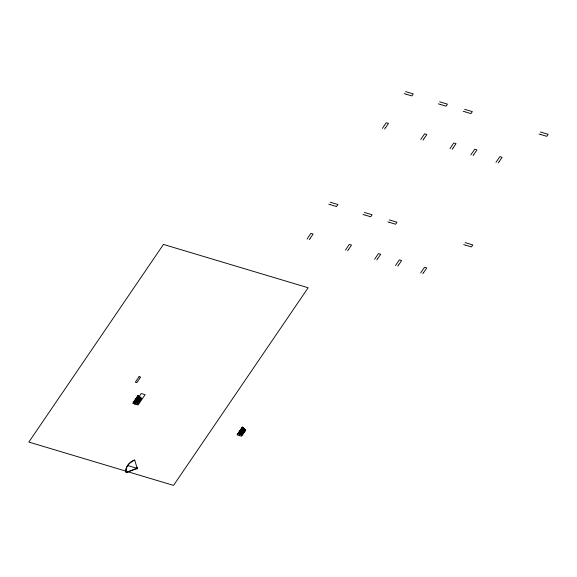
<?xml version="1.0" encoding="UTF-8"?>
<svg xmlns="http://www.w3.org/2000/svg" width="577" height="577" viewBox="0 0 577 577"><rect width="100%" height="100%" fill="white"/><g stroke="black" fill="none" stroke-linecap="round" stroke-linejoin="round"><path stroke-width="0.87" d="M138.177 395.634L133.554 402.421L138.256 395.692M138.379 395.793L134.109 401.78M134.448 402.688L138.567 396.644M134.232 403.777L141.228 393.507L145.123 394.675L138.127 404.939L132.724 403.323L138.04 395.512L141.466 398.368L137.182 404.657M139.36 396.608L135.703 402.256M139.475 396.709L135.242 402.926L139.555 396.774M139.656 396.861L134.874 403.965M135.032 404.015L139.85 397.019M139.959 397.106L135.869 403.114L140.031 397.171M140.153 397.272L136.417 402.472M136.756 403.381L140.341 398.123M141.257 398.188L137.557 403.619L141.329 398.245M141.437 398.339L138.105 402.977M136.475 468.647L137.348 468.538L137.095 468.921L136.525 468.748L136.785 468.365M136.814 468.149L137.074 467.767M136.641 468.697L136.9 468.315M307.036 239.029L310.895 233.353L313.145 234.024L310.289 238.214M382.371 128.419L386.237 122.742L388.48 123.413L385.631 127.611M309.279 239.7L310.109 238.489M384.621 129.089L385.443 127.878M345.421 250.086L349.28 244.41L351.53 245.081L348.674 249.278M420.756 139.475L424.622 133.799L426.865 134.477L424.016 138.668M347.664 250.757L348.494 249.545M423.006 140.146L423.828 138.934M242.491 427.189L237.868 433.976L242.564 427.247M242.686 427.348L238.416 433.334M238.763 434.243L242.874 428.206M243.667 428.163L240.01 433.81M243.79 428.264L239.556 434.481L243.862 428.329M243.97 428.415L239.181 435.52L237.032 434.878L242.347 427.074L245.78 429.923L241.496 436.212L239.34 435.57L244.165 428.574M244.266 428.661L240.176 434.669L244.338 428.725M244.46 428.826L240.732 434.027M241.071 434.935L244.648 429.677M245.564 429.742L241.864 435.173L245.636 429.8M245.744 429.894L242.419 434.531M374.588 259.261L378.454 253.584L380.697 254.255L377.848 258.446M449.923 148.65L453.789 142.973L456.039 143.644L453.183 147.835M376.839 259.931L377.661 258.72M452.173 149.32L452.995 148.109M395.512 265.521L399.378 259.852L401.621 260.523L398.765 264.713M470.846 154.917L474.712 149.241L476.963 149.912L474.106 154.102M397.755 266.199L398.584 264.987M473.097 155.588L473.919 154.376M420.633 272.935L424.499 267.259L426.749 267.93L423.893 272.128M495.975 162.325L499.841 156.648L502.084 157.319L499.228 161.517M422.883 273.606L423.713 272.394M498.218 162.995L499.047 161.784M135.797 402.284L136.323 402.443M137.11 468.207L126.132 472.448A11.807 8.561 -26.2 0 1 134.643 459.948L137.211 468.416L126.233 472.65A11.807 8.561 -26.2 0 1 134.744 460.157M240.104 433.839L240.631 433.998M405.544 91.592L413.255 93.9L411.884 95.919L406.179 94.217M439.724 101.833L447.435 104.141L446.064 106.161L440.366 104.451M464.622 109.291L472.332 111.599L470.962 113.619L465.264 111.909M540.44 131.996L548.15 134.311L546.772 136.323L541.075 134.621M404.167 93.611L405.819 94.101M438.347 103.846L439.999 104.343M463.244 111.303L464.896 111.801M539.062 134.015L540.714 134.513M330.203 202.202L337.92 204.51L336.542 206.53L330.845 204.828M364.39 212.444L372.1 214.752L370.722 216.772L365.025 215.062M389.287 219.902L396.998 222.21L395.62 224.229L389.922 222.52M465.098 242.607L472.815 244.922L471.438 246.934L465.74 245.232M328.832 204.222L330.477 204.712M363.012 214.456L364.664 214.954M387.91 221.914L389.562 222.412M463.728 244.626L465.372 245.117M138.112 396.183L139.252 396.522M242.419 427.737L243.559 428.076M137.809 396.623L139.086 397.005M242.116 428.184L243.393 428.567M137.506 397.07L138.783 397.452M139.814 397.762L141.091 398.144L138.011 402.948M241.813 428.624L243.09 429.007M244.129 429.317L245.405 429.699L242.318 434.503M137.203 397.517L138.48 397.899M139.511 398.209L140.788 398.592M241.511 429.072L242.787 429.454M243.826 429.764L245.102 430.146M136.9 397.964L138.177 398.346M139.208 398.657L140.485 399.039M241.208 429.519L242.484 429.901M243.523 430.211L244.799 430.593M136.598 398.404L137.874 398.786M138.906 399.096L140.182 399.479M240.905 429.959L242.181 430.341M243.22 430.651L244.497 431.033M136.295 398.851L137.571 399.234M138.603 399.544L139.879 399.926M240.602 430.406L241.878 430.788M242.917 431.098L244.194 431.481M135.992 399.298L137.268 399.681M138.3 399.991L139.576 400.373M240.299 430.853L241.575 431.235M242.607 431.546L243.883 431.928M135.689 399.746L136.965 400.128M137.997 400.438L139.273 400.82M239.996 431.3L241.273 431.683M242.304 431.993L243.581 432.375M135.386 400.186L136.662 400.568M137.694 400.878L138.97 401.26M239.693 431.74L240.97 432.123M242.001 432.433L243.278 432.815M134.47 401.527L135.746 401.909M136.785 402.219L138.062 402.602M238.784 433.082L240.061 433.464M241.092 433.774L242.369 434.156M137.124 467.875L137.687 468.041L137.434 468.423L127.712 465.567M163.457 244.432L28.85 442.061L173.533 485.401L308.147 287.764L163.457 244.432M139.079 376.68L135.328 382.19L136.85 382.645L140.608 377.134L139.079 376.68"/></g></svg>
